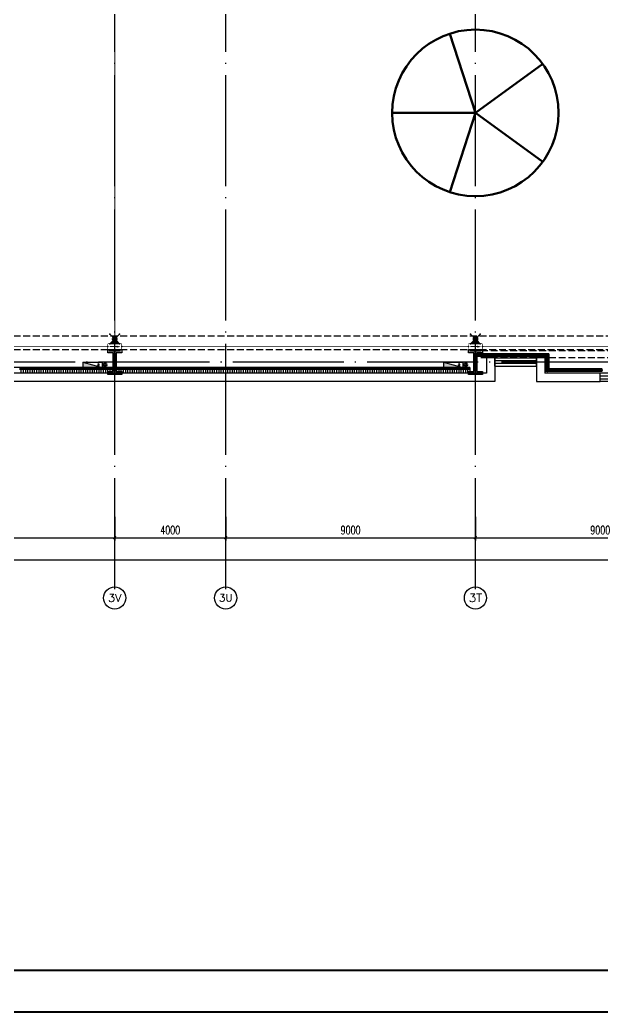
# Model space of a CAD drawing. Extents: x -1396510 to 1250330, y -1892470 to 1623980.
# Drawn here: x 349945 to 370933, y -1383327 to -1347547 of the extents above; entities that cross this region are included whole.
import ezdxf
from ezdxf.enums import TextEntityAlignment as Align

# ---------------------------------------------------------------- set-up
doc = ezdxf.new("R2010")
doc.units = 0
doc.header["$LTSCALE"] = 1000
doc.header["$MEASUREMENT"] = 0
doc.linetypes.add('DASH', pattern=[0.35, 0.25, -0.1])
doc.linetypes.add('DOTE', pattern=[2.42, 2, -0.2, 0.02, -0.2])
doc.layers.get('Defpoints').update_dxf_attribs({"color": 210})
for name, color, linetype in [('0-cxFrame', 155, 'Continuous'), ('99平面图例外参$0$A-HATCH-2', 251, 'Continuous'), ('A-AXIS-D', 1, 'Continuous'), ('A-AXIS-DOTE', 14, 'DOTE'), ('A-HATCH-2', 251, 'Continuous'), ('A-HRAIL', 173, 'Continuous'), ('A-LIN-V', 9, 'Continuous'), ('A-SFCE', 30, 'Continuous'), ('A-WINDOW', 140, 'Continuous'), ('AS-COLN', 6, 'Continuous'), ('AS-WALL', 40, 'Continuous'), ('EQUIP-应急', 3, 'Continuous'), ('EQUIP-照明', 3, 'Continuous'), ('SB_ZF消火栓', 10, 'Continuous'), ('SB_ZF消火栓M', 10, 'Continuous'), ('WIRE-照明', 1, 'Continuous'), ('建-窗', 4, 'Continuous')]:
    doc.layers.add(name, color=color, linetype=linetype)
doc.layers.add('0-cxText', color=131, linetype='Continuous', lineweight=25)
doc.layers.add('LG-ZF消防', color=1, linetype='Continuous', lineweight=60)
doc.layers.add('A-云线2', color=3, linetype='Continuous', plot=False)
doc.styles.add('_TCH_AXIS', font='COMPLEX', dxfattribs={"bigfont": 'GBCBIG'})
doc.styles.add('_TCH_DIM_T3', font='SIMPLEX', dxfattribs={"width": 0.705882, "bigfont": 'GBCBIG'})
doc.styles.add('_TEL_DIM', font='SIMPLEX', dxfattribs={"width": 0.8, "height": 3.5, "bigfont": 'HZTXT'})
doc.styles.add('cx_tuming', font='simhei.ttf')
doc.styles.add('cx_tuqian1', font='')
doc.styles.add('黑体', font='simhei.ttf', dxfattribs={"height": 12})
doc.styles.get('cx_tuqian1').set_extended_font_data('SimSun')
doc.dimstyles.new('_TCH_ARCH&&100', dxfattribs={"dimtxt": 297.5, "dimasz": 100, "dimexe": 100, "dimexo": 100, "dimgap": 126.25, "dimtad": 1, "dimdec": 0, "dimzin": 0, "dimdsep": 46, "dimtxsty": '_TCH_DIM_T3', "dimblk": 'ARCHTICK', "dimcen": 0.09, "dimclrt": 7, "dimazin": 2, "dimtfac": 1, "dimtdec": 0, "dimtix": 1, "dimtmove": 2, "dimatfit": 3, "dimfxl": 0, "dimtolj": 1, "dimtzin": 0, "dimarcsym": 0})

# ---------------------------------------------------------------- blocks, each defined once
blk = doc.blocks.new('4324324')
at = {"layer": 'A-HATCH-2', "color": 8, "linetype": 'DASH'}
for p, q in [((-312854, 549870), (-138054, 549870)), ((-312854, 549370), (-138054, 549370))]:
    blk.add_line(p, q, dxfattribs=at)
blk = doc.blocks.new('w4324324')
at = {"layer": 'A-HATCH-2', "color": 0, "lineweight": 60}
for q in [(-1694760, 686605), (-1697614, 684532), (-1691907, 684532), (-1696524, 681178), (-1692997, 681178)]:
    blk.add_line((-1694760, 683605), q, dxfattribs=at)
blk.add_circle((-1694760, 683605), 3000, dxfattribs=at)
blk = doc.blocks.new('342343')
at = {"layer": 'A-LIN-V', "color": 8}
blk.add_blockref('w4324324', (1030710, 81556), dxfattribs=at)
blk = doc.blocks.new('w42343243')
at = {"layer": 'A-HATCH-2', "color": 8}
blk.add_lwpolyline([(-165104, 621070), (-164604, 621070), (-164604, 620958), (-164800, 620958), (-164800, 620282), (-164604, 620282), (-164604, 620170), (-165104, 620170), (-165104, 620282), (-164908, 620282), (-164908, 620958), (-165104, 620958)], close=True, dxfattribs=at)
at = {"layer": 'AS-COLN', "color": 3}
blk.add_lwpolyline([(-165054, 621020), (-164654, 621020), (-164654, 621008), (-164850, 621008), (-164850, 620232), (-164654, 620232), (-164654, 620220), (-165054, 620220), (-165054, 620232), (-164858, 620232), (-164858, 621008), (-165054, 621008)], close=True, dxfattribs=at)
blk = doc.blocks.new('42343')
at = {"layer": 'A-WINDOW'}
for p in [(-130000, -71700), (-117000, -71700)]:
    blk.add_blockref('w42343243', p, dxfattribs=at)
blk = doc.blocks.new('A$C5D961328')
at = {"layer": 'SB_ZF消火栓'}
blk.add_hatch(color=256, dxfattribs=at).paths.add_polyline_path([(0, 40), (700, 40), (700, 240)])
for p, q in [((700, 240), (0, 240)), ((0, 240), (0, 40)), ((700, 240), (0, 40)), ((0, 40), (700, 40)), ((700, 240), (700, 40))]:
    blk.add_line(p, q, dxfattribs=at)
at = {"layer": 'SB_ZF消火栓', "color": 1}
blk.add_circle((140, 140), 32.5, dxfattribs=at)
blk = doc.blocks.new('we42342343234')
at = {"layer": 'LG-ZF消防'}
for centre in [(-295204, 548820), (-282204, 548820)]:
    blk.add_circle(centre, 50, dxfattribs=at)
at = {"layer": 'SB_ZF消火栓M', "xscale": -1}
for p in [(-295304, 548680), (-282304, 548680)]:
    blk.add_blockref('A$C5D961328', p, dxfattribs=at)
blk = doc.blocks.new('_ArchTick')
at = {"color": 0, "linetype": 'ByBlock', "const_width": 0.4}
blk.add_lwpolyline([(-0.5, -0.5), (0.5, 0.5)], dxfattribs=at)
blk = doc.blocks.new('*D5800')
at = {"layer": 'A-AXIS-D', "color": 0, "lineweight": -2, "transparency": 16777216}
for p, q in [((9000, -77370), (9000, -78228)), ((18000, -77370), (18000, -78228)), ((9000, -78128), (18000, -78128))]:
    blk.add_line(p, q, dxfattribs=at)
at = {"layer": 'Defpoints', "color": 0, "transparency": 16777216}
for p in [(9000, -77270), (18000, -77270), (18000, -78128)]:
    blk.add_point(p, dxfattribs=at)
at = {"layer": 'A-AXIS-D', "color": 0, "lineweight": -2, "transparency": 16777216, "xscale": 100, "yscale": 100, "zscale": 100, "rotation": 180}
blk.add_blockref('_ArchTick', (9000, -78128), dxfattribs=at)
at = {"layer": 'A-AXIS-D', "color": 0, "lineweight": -2, "transparency": 16777216, "xscale": 100, "yscale": 100, "zscale": 100}
blk.add_blockref('_ArchTick', (18000, -78128), dxfattribs=at)
at = {"layer": 'A-AXIS-D', "color": 7, "transparency": 16777216, "insert": (13500, -77853), "char_height": 297.5, "attachment_point": 5, "style": '_TCH_DIM_T3'}
blk.add_mtext('\\A1;9000', dxfattribs=at)
blk = doc.blocks.new('*D5801')
at = {"layer": 'A-AXIS-D', "color": 0, "lineweight": -2, "transparency": 16777216}
for p, q in [((18000, -77370), (18000, -78228)), ((22000, -77370), (22000, -78228)), ((18000, -78128), (22000, -78128))]:
    blk.add_line(p, q, dxfattribs=at)
at = {"layer": 'Defpoints', "color": 0, "transparency": 16777216}
for p in [(18000, -77270), (22000, -77270), (22000, -78128)]:
    blk.add_point(p, dxfattribs=at)
at = {"layer": 'A-AXIS-D', "color": 0, "lineweight": -2, "transparency": 16777216, "xscale": 100, "yscale": 100, "zscale": 100, "rotation": 180}
blk.add_blockref('_ArchTick', (18000, -78128), dxfattribs=at)
at = {"layer": 'A-AXIS-D', "color": 0, "lineweight": -2, "transparency": 16777216, "xscale": 100, "yscale": 100, "zscale": 100}
blk.add_blockref('_ArchTick', (22000, -78128), dxfattribs=at)
at = {"layer": 'A-AXIS-D', "color": 7, "transparency": 16777216, "insert": (20000, -77853), "char_height": 297.5, "attachment_point": 5, "style": '_TCH_DIM_T3'}
blk.add_mtext('\\A1;4000', dxfattribs=at)
blk = doc.blocks.new('*D5802')
at = {"layer": 'A-AXIS-D', "color": 0, "lineweight": -2, "transparency": 16777216}
for p, q in [((22000, -77370), (22000, -78228)), ((31000, -77370), (31000, -78228)), ((22000, -78128), (31000, -78128))]:
    blk.add_line(p, q, dxfattribs=at)
at = {"layer": 'Defpoints', "color": 0, "transparency": 16777216}
for p in [(22000, -77270), (31000, -77270), (31000, -78128)]:
    blk.add_point(p, dxfattribs=at)
at = {"layer": 'A-AXIS-D', "color": 0, "lineweight": -2, "transparency": 16777216, "xscale": 100, "yscale": 100, "zscale": 100, "rotation": 180}
blk.add_blockref('_ArchTick', (22000, -78128), dxfattribs=at)
at = {"layer": 'A-AXIS-D', "color": 0, "lineweight": -2, "transparency": 16777216, "xscale": 100, "yscale": 100, "zscale": 100}
blk.add_blockref('_ArchTick', (31000, -78128), dxfattribs=at)
at = {"layer": 'A-AXIS-D', "color": 7, "transparency": 16777216, "insert": (26500, -77853), "char_height": 297.5, "attachment_point": 5, "style": '_TCH_DIM_T3'}
blk.add_mtext('\\A1;9000', dxfattribs=at)
blk = doc.blocks.new('*D5803')
at = {"layer": 'A-AXIS-D', "color": 0, "lineweight": -2, "transparency": 16777216}
for p, q in [((31000, -77370), (31000, -78228)), ((40000, -77370), (40000, -78228)), ((31000, -78128), (40000, -78128))]:
    blk.add_line(p, q, dxfattribs=at)
at = {"layer": 'Defpoints', "color": 0, "transparency": 16777216}
for p in [(31000, -77270), (40000, -77270), (40000, -78128)]:
    blk.add_point(p, dxfattribs=at)
at = {"layer": 'A-AXIS-D', "color": 0, "lineweight": -2, "transparency": 16777216, "xscale": 100, "yscale": 100, "zscale": 100, "rotation": 180}
blk.add_blockref('_ArchTick', (31000, -78128), dxfattribs=at)
at = {"layer": 'A-AXIS-D', "color": 0, "lineweight": -2, "transparency": 16777216, "xscale": 100, "yscale": 100, "zscale": 100}
blk.add_blockref('_ArchTick', (40000, -78128), dxfattribs=at)
at = {"layer": 'A-AXIS-D', "color": 7, "transparency": 16777216, "insert": (35500, -77853), "char_height": 297.5, "attachment_point": 5, "style": '_TCH_DIM_T3'}
blk.add_mtext('\\A1;9000', dxfattribs=at)
blk = doc.blocks.new('*D5830')
at = {"layer": 'A-AXIS-D', "color": 0, "lineweight": -2, "transparency": 16777216}
for p, q in [((-900, -77470), (-900, -79028)), ((184800, -77470), (184800, -79028)), ((-900, -78928), (184800, -78928))]:
    blk.add_line(p, q, dxfattribs=at)
at = {"layer": 'Defpoints', "color": 0, "transparency": 16777216}
for p in [(-900, -77370), (184800, -77370), (184800, -78928)]:
    blk.add_point(p, dxfattribs=at)
at = {"layer": 'A-AXIS-D', "color": 0, "lineweight": -2, "transparency": 16777216, "xscale": 100, "yscale": 100, "zscale": 100, "rotation": 180}
blk.add_blockref('_ArchTick', (-900, -78928), dxfattribs=at)
at = {"layer": 'A-AXIS-D', "color": 0, "lineweight": -2, "transparency": 16777216, "xscale": 100, "yscale": 100, "zscale": 100}
blk.add_blockref('_ArchTick', (184800, -78928), dxfattribs=at)
at = {"layer": 'A-AXIS-D', "color": 7, "transparency": 16777216, "insert": (91950, -78653), "char_height": 297.5, "attachment_point": 5, "style": '_TCH_DIM_T3'}
blk.add_mtext('\\A1;185700', dxfattribs=at)
blk = doc.blocks.new('WINDOW2DLIB$DYNSTYLE$00000005')
at = {"color": 0}
for points in [[(-0.5, 0.5), (-0.5, -0.5)], [(-0.5, 0.5), (0.5, 0.5)], [(0.5, -0.5), (0.5, 0.5)], [(0.5, 0.1667), (-0.5, 0.1667)], [(0.5, -0.1667), (-0.5, -0.1667)], [(-0.5, -0.5), (0.5, -0.5)]]:
    blk.add_lwpolyline(points, dxfattribs=at)
blk = doc.blocks.new('99平面图例外参$0$$LinePat$填挖边坡')
at = {"color": 0}
for p, q in [((0, 0), (0, -1500)), ((300, 0), (300, -600))]:
    blk.add_line(p, q, dxfattribs=at)
at = {"layer": 'Defpoints', "color": 0}
blk.add_point((600, 0), dxfattribs=at)
blk = doc.blocks.new('99平面图例外参$0$$LinePat$圆环')
for points in [[(0, 150), (300, 150)], [(0, 0), (300, 0)], [(0, -150), (300, -150)]]:
    blk.add_lwpolyline(points)
at = {"color": 0}
blk.add_circle((150, 0), 150, dxfattribs=at)
blk = doc.blocks.new('$equip_U$00000208(EQ-138-沈勤辉)')
blk.add_hatch(color=256).paths.add_polyline_path([(0.21, 0.37), (0.5, 0.3), (0.21, 0.23)])
at = {"color": 7, "lineweight": 0}
blk.add_line((-0.5, 0.3), (0.21, 0.3), dxfattribs=at)
at = {"lineweight": 0, "const_width": 0.0571}
blk.add_lwpolyline([(-0.66, 0), (0.66, 0, 0.414214), (0.72, 0.06), (0.72, 0.54, 0.414213), (0.66, 0.6), (-0.66, 0.6, 0.414214), (-0.72, 0.54, 0), (-0.72, 0.06, 0.414245), (-0.66, 0, 18481.445439)], format="xyb", dxfattribs=at)
blk.add_lwpolyline([(0.21, 0.37), (0.5, 0.3), (0.21, 0.23), (0.21, 0.37)], dxfattribs=at)
for p in [(-0.72, 0.3), (0, 0.6), (0, 0), (0.72, 0.3)]:
    blk.add_point(p)
at = {"color": 7, "style": '_TEL_DIM', "flags": 1}
for tag in ['A', 'REMARK']:
    blk.add_attdef(tag, text='', height=0.00002, dxfattribs=at).set_placement((0, 0), align=Align.MIDDLE_CENTER)
blk = doc.blocks.new('$equip$00003158')
h = blk.add_hatch(color=256)
h.dxf.hatch_style = 1
h.paths.add_polyline_path([(0, 0.25, -0.198912), (-0.18, 0.32), (-0.5, 0), (0.5, 0), (0.18, 0.32, -0.198912)])
blk.add_hatch(color=256).paths.add_polyline_path([(0, 0.75, 1), (0, 0.25, 1)])
for p, q in [((-0.5, 1), (-0.18, 0.68)), ((-0.5, 0), (-0.18, 0.32)), ((-0.5, 0), (0.5, 0)), ((0.18, 0.68), (0.5, 1)), ((0.18, 0.32), (0.5, 0))]:
    blk.add_line(p, q)
blk.add_circle((0, 0.5), 0.25)
for p in [(-0.5, 1), (-0.5, 0), (0, 0), (0.5, 1), (0.5, 0)]:
    blk.add_point(p)
at = {"color": 7, "style": '_TEL_DIM', "flags": 1}
for tag in ['A', 'REMARK']:
    blk.add_attdef(tag, text='', height=0.00002, dxfattribs=at).set_placement((0, 0), align=Align.MIDDLE_CENTER)
blk = doc.blocks.new('TK22.A0+2 L(Dragon)')
at = {"layer": '0-cxFrame', "color": 7, "const_width": 0.5}
blk.add_lwpolyline([(0, 0), (-1783, 0), (-1783, 841), (0, 841)], close=True, dxfattribs=at)
at = {"layer": '0-cxFrame', "const_width": 0.5}
blk.add_lwpolyline([(-80, 10), (-1763, 10), (-1763, 831), (-80, 831)], close=True, dxfattribs=at)
at = {"style": '黑体', "flags": 4}
blk.add_attdef('图幅', text='', height=3.3, dxfattribs=at).set_placement((-40, 3), align=Align.RIGHT)
at = {"layer": '0-cxText', "flags": 4}
for tag, height, style, p in [('建设单位', 3.5, 'cx_tuming', (-45, 240)), ('项目名称', 3.5, 'cx_tuming', (-45, 210)), ('子项名称', 3.5, 'cx_tuming', (-45, 180)), ('工程编号', 3.3, 'cx_tuqian1', (-35, 165)), ('图名1', 3.5, 'cx_tuming', (-45, 87)), ('图名2', 3.5, 'cx_tuming', (-45, 79)), ('图名3', 3.5, 'cx_tuming', (-45, 71)), ('出图日期', 3.3, 'cx_tuqian1', (-39, 60)), ('专业', 3.3, 'cx_tuqian1', (-55, 52)), ('图号', 3.3, 'cx_tuqian1', (-55, 44)), ('版次', 3.3, 'cx_tuqian1', (-20, 44))]:
    blk.add_attdef(tag, text='', height=height, dxfattribs=dict(at, style=style)).set_placement(p, align=Align.MIDDLE)
at = {"layer": 'Defpoints', "color": 6, "flags": 4}
for tag, height, style, p in [('tufu', 3.3, '黑体', (-12, 12)), ('dwfname', 4, 'cx_tuqian1', (-80, 3))]:
    blk.add_attdef(tag, text='', height=height, dxfattribs=dict(at, style=style)).set_placement(p, align=Align.RIGHT)
blk = doc.blocks.new('世赫3#厂房一层0821')
at = {"layer": 'A-AXIS-D'}
for centre in [(18000, -80296), (22000, -80296), (31000, -80296)]:
    blk.add_circle(centre, 400, dxfattribs=at)
at = {"layer": 'A-AXIS-DOTE', "color": 8, "ltscale": 2}
for p, q in [((18000, -79980), (18000, 5504)), ((22000, -79980), (22000, 5500)), ((31000, -79980), (31000, 5500)), ((190814.2, -71800), (-5155.8, -71800))]:
    blk.add_line(p, q, dxfattribs=at)
at = {"layer": 'A-LIN-V'}
for q in [(-400, -72000.1), (30800, -72188)]:
    blk.add_line((30800, -72000.1), q, dxfattribs=at)
at = {"layer": 'A-SFCE', "color": 2, "linetype": 'DASH'}
for p, q in [((39850, -71400.1), (31150, -71400.1)), ((39850, -71650.1), (31150, -71650.1))]:
    blk.add_line(p, q, dxfattribs=at)
at = {"layer": 'AS-WALL'}
for p, q in [((31700, -71650), (31400, -71650)), ((31400, -71650), (31400, -72200.1)), ((31700, -71950), (31700, -71650)), ((33500, -71650), (33200, -71650)), ((33200, -71650), (33200, -71950)), ((33500, -71650), (33500, -72200.1)), ((31400, -72200.1), (-600, -72200.1)), ((31700, -71950), (31700, -72500.1)), ((33200, -71950), (33200, -72200)), ((33200, -72200), (33200, -72200)), ((33200, -72200), (33200, -72500)), ((35500, -72200.1), (33500, -72200.1)), ((35500, -72500.1), (35500, -72200.1)), ((31700, -72500.1), (-900, -72500.1)), ((33200, -72500), (33350, -72500)), ((33350, -72500.1), (35500, -72500.1))]:
    blk.add_line(p, q, dxfattribs=at)
at = {"layer": '99平面图例外参$0$A-HATCH-2', "color": 203, "xscale": -0.1335034007147995, "yscale": 0.1333333333333333, "zscale": 0.1333333333333333, "rotation": 9.563318506210876e-10}
for p in [(14619.4, -72000.1), (14699.5, -72000.1), (14779.6, -72000.1), (14859.7, -72000.1), (14939.8, -72000.1), (15019.9, -72000.1), (15100, -72000.1), (15180.1, -72000.1), (15260.2, -72000.1), (15340.3, -72000.1), (15420.4, -72000.1), (15500.5, -72000.1), (15580.6, -72000.1), (15660.7, -72000.1), (15740.8, -72000.1), (15820.9, -72000.1), (15901, -72000.1), (15981.1, -72000.1), (16061.2, -72000.1), (16141.3, -72000.1), (16221.4, -72000.1), (16301.5, -72000.1), (16381.6, -72000.1), (16461.7, -72000.1), (16541.8, -72000.1), (16621.9, -72000.1), (16702, -72000.1), (16782.1, -72000.1), (16862.2, -72000.1), (16942.3, -72000.1), (17022.4, -72000.1), (17102.6, -72000.1), (17182.7, -72000.1), (17262.8, -72000.1), (17342.9, -72000.1), (17423, -72000.1), (17503.1, -72000.1), (17583.2, -72000.1), (17663.3, -72000.1), (17743.4, -72000.1), (17823.5, -72000.1), (17903.6, -72000.1), (17983.7, -72000.1), (18063.8, -72000.1), (18143.9, -72000.1), (18224, -72000.1), (18304.1, -72000.1), (18384.2, -72000.1), (18464.3, -72000.1), (18544.4, -72000.1), (18624.5, -72000.1), (18704.6, -72000.1), (18784.7, -72000.1), (18864.8, -72000.1), (18944.9, -72000.1), (19025, -72000.1), (19105.1, -72000.1), (19185.2, -72000.1), (19265.3, -72000.1), (19345.4, -72000.1), (19425.5, -72000.1), (19505.6, -72000.1), (19585.7, -72000.1), (19665.8, -72000.1), (19745.9, -72000.1), (19826, -72000.1), (19906.1, -72000.1), (19986.2, -72000.1), (20066.3, -72000.1), (20146.4, -72000.1), (20226.5, -72000.1), (20306.6, -72000.1), (20386.7, -72000.1), (20466.8, -72000.1), (20546.9, -72000.1), (20627, -72000.1), (20707.1, -72000.1), (20787.2, -72000.1), (20867.3, -72000.1), (20947.4, -72000.1), (21027.6, -72000.1), (21107.7, -72000.1), (21187.8, -72000.1), (21267.9, -72000.1), (21348, -72000.1), (21428.1, -72000.1), (21508.2, -72000.1), (21588.3, -72000.1), (21668.4, -72000.1), (21748.5, -72000.1), (21828.6, -72000.1), (21908.7, -72000.1), (21988.8, -72000.1), (22068.9, -72000.1), (22149, -72000.1), (22229.1, -72000.1), (22309.2, -72000.1), (22389.3, -72000.1), (22469.4, -72000.1), (22549.5, -72000.1), (22629.6, -72000.1), (22709.7, -72000.1), (22789.8, -72000.1), (22869.9, -72000.1), (22950, -72000.1), (23030.1, -72000.1), (23110.2, -72000.1), (23190.3, -72000.1), (23270.4, -72000.1), (23350.5, -72000.1), (23430.6, -72000.1), (23510.7, -72000.1), (23590.8, -72000.1), (23670.9, -72000.1), (23751, -72000.1), (23831.1, -72000.1), (23911.2, -72000.1), (23991.3, -72000.1), (24071.4, -72000.1), (24151.5, -72000.1), (24231.6, -72000.1), (24311.7, -72000.1), (24391.8, -72000.1), (24471.9, -72000.1), (24552, -72000.1), (24632.1, -72000.1), (24712.2, -72000.1), (24792.3, -72000.1), (24872.4, -72000.1), (24952.6, -72000.1), (25032.7, -72000.1), (25112.8, -72000.1), (25192.9, -72000.1), (25273, -72000.1), (25353.1, -72000.1), (25433.2, -72000.1), (25513.3, -72000.1), (25593.4, -72000.1), (25673.5, -72000.1), (25753.6, -72000.1), (25833.7, -72000.1), (25913.8, -72000.1), (25993.9, -72000.1), (26074, -72000.1), (26154.1, -72000.1), (26234.2, -72000.1), (26314.3, -72000.1), (26394.4, -72000.1), (26474.5, -72000.1), (26554.6, -72000.1), (26634.7, -72000.1), (26714.8, -72000.1), (26794.9, -72000.1), (26875, -72000.1), (26955.1, -72000.1), (27035.2, -72000.1), (27115.3, -72000.1), (27195.4, -72000.1), (27275.5, -72000.1), (27355.6, -72000.1), (27435.7, -72000.1), (27515.8, -72000.1), (27595.9, -72000.1), (27676, -72000.1), (27756.1, -72000.1), (27836.2, -72000.1), (27916.3, -72000.1), (27996.4, -72000.1), (28076.5, -72000.1), (28156.6, -72000.1), (28236.7, -72000.1), (28316.8, -72000.1), (28396.9, -72000.1), (28477, -72000.1), (28557.1, -72000.1), (28637.2, -72000.1), (28717.3, -72000.1), (28797.4, -72000.1), (28877.6, -72000.1), (28957.7, -72000.1), (29037.8, -72000.1), (29117.9, -72000.1), (29198, -72000.1), (29278.1, -72000.1), (29358.2, -72000.1), (29438.3, -72000.1), (29518.4, -72000.1), (29598.5, -72000.1), (29678.6, -72000.1), (29758.7, -72000.1), (29838.8, -72000.1), (29918.9, -72000.1), (29999, -72000.1), (30079.1, -72000.1), (30159.2, -72000.1), (30239.3, -72000.1), (30319.4, -72000.1), (30399.5, -72000.1), (30479.6, -72000.1), (30559.7, -72000.1), (30639.8, -72000.1), (30719.9, -72000.1), (30800, -72000.1)]:
    blk.add_blockref('99平面图例外参$0$$LinePat$填挖边坡', p, dxfattribs=at)
at = {"layer": 'A-HRAIL', "yscale": 0.3333333333111111, "zscale": 0.3333333333111111}
for p, xscale, rotation in [((31157.8, -71549.9), 0.3461333288160676, 180), ((31261.7, -71549.9), 0.3461333288160676, 180), ((31365.5, -71549.9), 0.3461333288160676, 180), ((31469.4, -71549.9), 0.3461333288160676, 180), ((31573.2, -71549.9), 0.3461333288160676, 180), ((31677, -71549.9), 0.3461333288160676, 180), ((31780.9, -71549.9), 0.3461333288160676, 180), ((31884.7, -71549.9), 0.3461333288160676, 180), ((31988.6, -71549.9), 0.3461333288160676, 180), ((32092.4, -71549.9), 0.3461333288160676, 180), ((32196.2, -71549.9), 0.3461333288160676, 180), ((32300.1, -71549.9), 0.3461333288160676, 180), ((32403.9, -71549.9), 0.3461333288160676, 180), ((32507.8, -71549.9), 0.3461333288160676, 180), ((32611.6, -71549.9), 0.3461333288160676, 180), ((32715.4, -71549.9), 0.3461333288160676, 180), ((32819.3, -71549.9), 0.3461333288160676, 180), ((32923.1, -71549.9), 0.3461333288160676, 180), ((33027, -71549.9), 0.3461333288160676, 180), ((33130.8, -71549.9), 0.3461333288160676, 180), ((33234.6, -71549.9), 0.3461333288160676, 180), ((33338.5, -71549.9), 0.3461333288160676, 180), ((33442.3, -71549.9), 0.3461333288160676, 180), ((33546.2, -71549.9), 0.3461333288160676, 180), ((33650, -71549.9), 0.3461333288160676, 180), ((33600, -71499.9), 0.3611111226889233, 270), ((33600, -71608.3), 0.3611111226889233, 270), ((33600, -71716.6), 0.3611111226889233, 270), ((33600, -71824.9), 0.3611111226889233, 270), ((33600, -71933.3), 0.3611111226889233, 270), ((33600, -72041.6), 0.3611111226889233, 270), ((33650.8, -72093.9), 0.3361633151507422, 180.0000000002036), ((33751.7, -72093.9), 0.3361633151507422, 180.0000000002036), ((33852.5, -72093.9), 0.3361633151507422, 180.0000000002036), ((33953.4, -72093.9), 0.3361633151507422, 180.0000000002036), ((34054.2, -72093.9), 0.3361633151507422, 180.0000000002036), ((34155.1, -72093.9), 0.3361633151507422, 180.0000000002036), ((34255.9, -72093.9), 0.3361633151507422, 180.0000000002036), ((34356.8, -72093.9), 0.3361633151507422, 180.0000000002036), ((34457.6, -72093.9), 0.3361633151507422, 180.0000000002036), ((34558.5, -72093.9), 0.3361633151507422, 180.0000000002036), ((34659.3, -72093.9), 0.3361633151507422, 180.0000000002036), ((34760.2, -72093.9), 0.3361633151507422, 180.0000000002036), ((34861, -72093.9), 0.3361633151507422, 180.0000000002036), ((34961.9, -72093.9), 0.3361633151507422, 180.0000000002036), ((35062.7, -72093.9), 0.3361633151507422, 180.0000000002036), ((35163.6, -72093.9), 0.3361633151507422, 180.0000000002036), ((35264.4, -72093.9), 0.3361633151507422, 180.0000000002036), ((35365.3, -72093.9), 0.3361633151507422, 180.0000000002036), ((35466.1, -72093.9), 0.3361633151507422, 180.0000000002036), ((35567, -72093.9), 0.3361633151507422, 180.0000000002036)]:
    blk.add_blockref('99平面图例外参$0$$LinePat$圆环', p, dxfattribs=dict(at, xscale=xscale, rotation=rotation))
at = {"layer": 'A-LIN-V', "color": 8, "rotation": 90}
blk.add_blockref('342343', (796160.7, 601225), dxfattribs=at)
at = {"layer": 'A-WINDOW'}
for name in ['42343', '4324324']:
    blk.add_blockref(name, (312854.2, -620720), dxfattribs=at)
at = {"layer": 'SB_ZF消火栓'}
blk.add_blockref('we42342343234', (312854.2, -620720), dxfattribs=at)
at = {"layer": '建-窗', "yscale": -300, "zscale": 300}
for p, xscale, rotation in [((32450, -71800), -1500, 180.0000000000445), ((42100, -72350.1), 13200, 179.9999999996995)]:
    blk.add_blockref('WINDOW2DLIB$DYNSTYLE$00000005', p, dxfattribs=dict(at, xscale=xscale, rotation=rotation))
at = {"layer": 'A-AXIS-D', "color": 7, "style": '_TCH_AXIS'}
for s, height, p, p2 in [('3V', 276.42, (17756.5, -80434.2), (18243.5, -80434.2)), ('3U', 265.5, (21753.5, -80428.8), (22246.5, -80428.8)), ('3T', 294.28, (30761.8, -80443.2), (31238.2, -80443.2))]:
    blk.add_text(s, height=height, dxfattribs=at).set_placement(p, p2, align=Align.FIT)
at = {"layer": 'A-AXIS-D'}
for base, p1, p2, picture, middle in [((18000, -78127.8), (9000, -77269.8), (18000, -77269.8), '*D5800', (13500, -77852.8)), ((22000, -78127.8), (18000, -77269.8), (22000, -77269.8), '*D5801', (20000, -77852.8)), ((31000, -78127.8), (22000, -77269.8), (31000, -77269.8), '*D5802', (26500, -77852.8)), ((40000, -78127.8), (31000, -77269.8), (40000, -77269.8), '*D5803', (35500, -77852.8)), ((184800, -78927.8), (-900, -77369.8), (184800, -77369.8), '*D5830', (91950, -78652.8))]:
    dim = blk.add_linear_dim(base=base, p1=p1, p2=p2, angle=0, dimstyle='_TCH_ARCH&&100', dxfattribs=at)
    dim.commit()
    dim.dimension.update_dxf_attribs({"geometry": picture, "text_midpoint": middle, "dimtype": 161})

msp = doc.modelspace()

# ---------------------------------------------------------------- linework, layer by layer
at = {"layer": 'WIRE-照明', "color": 6, "linetype": 'DASH', "const_width": 35}
for points in [[(353365.8, -1358951.5), (353365.8, -1342531.7)], [(344617.9, -1359319), (353113.7, -1359319)], [(353617.9, -1359319), (366113.7, -1359319)], [(366617.9, -1359319), (375113.7, -1359319)]]:
    msp.add_lwpolyline(points, dxfattribs=at)

# ---------------------------------------------------------------- block references
at = {"layer": '0-cxFrame', "xscale": 150, "yscale": 150, "zscale": 150}
msp.add_blockref('TK22.A0+2 L(Dragon)', (572116.2, -1383290), dxfattribs=at)
at = {"layer": 'A-云线2'}
msp.add_blockref('世赫3#厂房一层0821', (335365.8, -1288074), dxfattribs=at)
at = {"layer": 'EQUIP-应急', "xscale": -350.0000000000001, "yscale": 350.0000000000001, "zscale": 350.0000000000001}
for p in [(353365.8, -1359214), (366365.8, -1359214)]:
    msp.add_blockref('$equip$00003158', p, dxfattribs=at)
at = {"layer": 'EQUIP-照明', "xscale": 350, "yscale": 350, "zscale": 350}
for p in [(353365.8, -1359424), (366365.8, -1359424)]:
    msp.add_blockref('$equip_U$00000208(EQ-138-沈勤辉)', p, dxfattribs=at)

doc.saveas('drawing.dxf')
